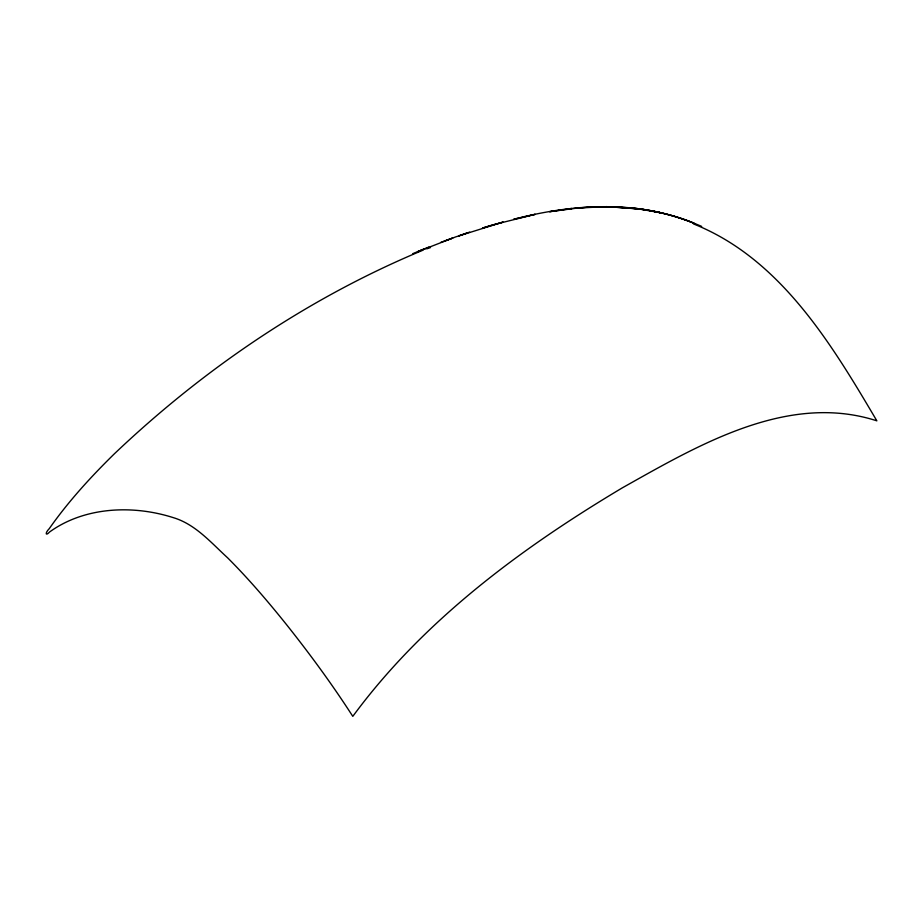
<?xml version="1.0" encoding="UTF-8"?>
<svg xmlns="http://www.w3.org/2000/svg" width="923" height="923" viewBox="0 0 923 923"><rect width="100%" height="100%" fill="white"/><g stroke="black" fill="none" stroke-linecap="round" stroke-linejoin="round"><path stroke-width="1.38" d="M428.953 247.006L417.484 251.771L455.708 236.888L503.15 222.039L482.498 228.062L491.89 225.154M412.731 253.687L424.811 248.702M422.93 250.202C308.617 297.714 203.914 368.681 114.267 453.908C90.662 477.064 68.244 501.604 49.219 528.706C44.939 532.894 45.458 536.598 49.657 531.936C84.697 506.646 133.027 504.8 173.155 517.595C195.388 524.183 210.998 542.643 227.577 557.78C248.772 578.975 268.258 601.819 286.984 625.206C310.313 654.557 332.488 684.843 352.794 716.363C423.322 620.533 521.137 548.204 622.425 487.794C697.776 445.532 787.619 391.975 876.85 420.83C831.438 343.806 780.223 258.325 693.496 223.92M440.709 242.426L452.731 238.053L444.355 241.076M467.28 232.919L458.789 235.896L469.669 232.1M426.726 248.852L430.522 247.56M492.951 224.843L535.213 214.355L513.742 219.247L524.668 216.593M523.606 216.824C578.917 203.706 638.958 201.029 692.55 222.639M567.022 209.129L571.591 208.506L549.623 211.702L580.659 207.64L575.433 208.217L589.462 207.04L613.16 206.764L597.977 206.706L604.392 206.694L575.433 208.217M621.548 207.26L637.505 208.667L606.18 206.637L637.505 208.667L661.86 213.005L653.784 211.39M614.049 206.821L645.592 209.763M694.465 223.435C676.19 215.82 656.807 211.194 637.216 208.61C659.426 211.402 681.197 217.378 701.676 226.435"/></g></svg>
